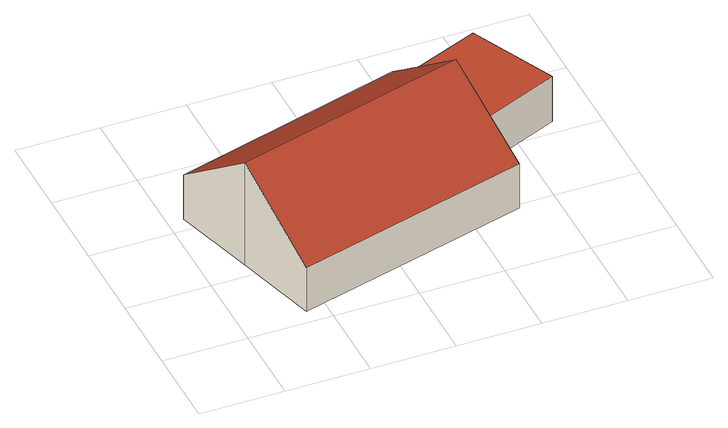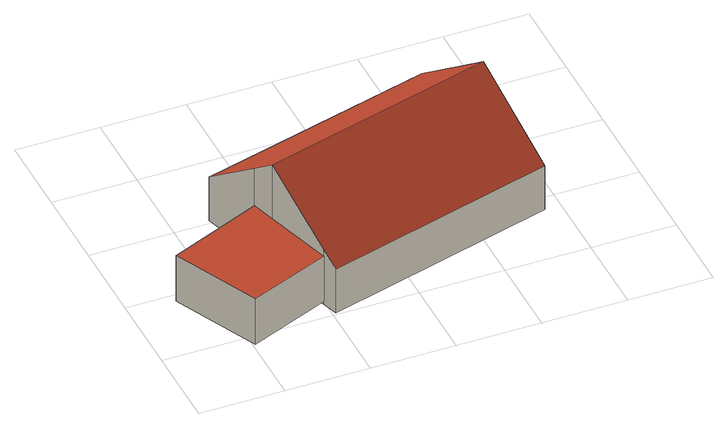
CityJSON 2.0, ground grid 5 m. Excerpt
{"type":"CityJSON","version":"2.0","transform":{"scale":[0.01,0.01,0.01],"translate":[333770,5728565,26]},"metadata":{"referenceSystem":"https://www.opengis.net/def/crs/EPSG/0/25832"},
"CityObjects":{
"building1":{"type":"Building","attributes":{"Geometrietyp2DReferenz":"3000","Gemeindeschluessel":"05170048","function":"31001_2720","roofType":"3100","measuredHeight":6.92},"address":[{"country":"Germany","locality":"Wesel","thoroughfareNumber":"150","thoroughfareName":"Emmericher Straße"}],"geometry":[{"type":"Solid","lod":"2","boundaries":[[[[0,1,2,3]],[[4,5,1,0]],[[6,7,5,4]],[[8,9,7,6]],[[10,11,9,8]],[[12,13,11,10]],[[14,15,13,12]],[[3,2,15,14]],[[8,6,4,0,10]],[[3,14,12,10,0]],[[1,5,7,9,11,13,15,2]]]],"semantics":{"surfaces":[{"type":"WallSurface"},{"type":"RoofSurface"},{"type":"GroundSurface"}],"values":[[0,0,0,0,0,0,0,0,1,1,2]]}}]},
"building2":{"type":"Building","attributes":{"Geometrietyp2DReferenz":"3000","Gemeindeschluessel":"05170048","function":"31001_2463","roofType":"1000","measuredHeight":3.07},"address":[{"country":"Germany","locality":"Wesel","thoroughfareNumber":"150","thoroughfareName":"Emmericher Straße"}],"geometry":[{"type":"Solid","lod":"2","boundaries":[[[[16,17,18,19]],[[20,21,17,16]],[[22,23,21,20]],[[19,18,23,22]],[[20,16,19,22]],[[17,21,23,18]]]],"semantics":{"surfaces":[{"type":"WallSurface"},{"type":"RoofSurface"},{"type":"GroundSurface"}],"values":[[0,0,0,0,1,2]]}}]}
},
"vertices":[
[238,594,753],[238,594,61],[380,93,61],[380,93,357],[96,1095,357],[96,1095,61],[1480,1483,357],[1480,1483,61],[1509,1389,431],[1509,1389,61],[1633,978,753],[1633,978,61],[1676,835,641],[1676,835,61],[1786,473,357],[1786,473,61],
[2234,1071,389],[2234,1071,82],[1993,1587,82],[1993,1587,389],[1676,835,389],[1676,835,82],[1509,1389,389],[1509,1389,82]
]}
